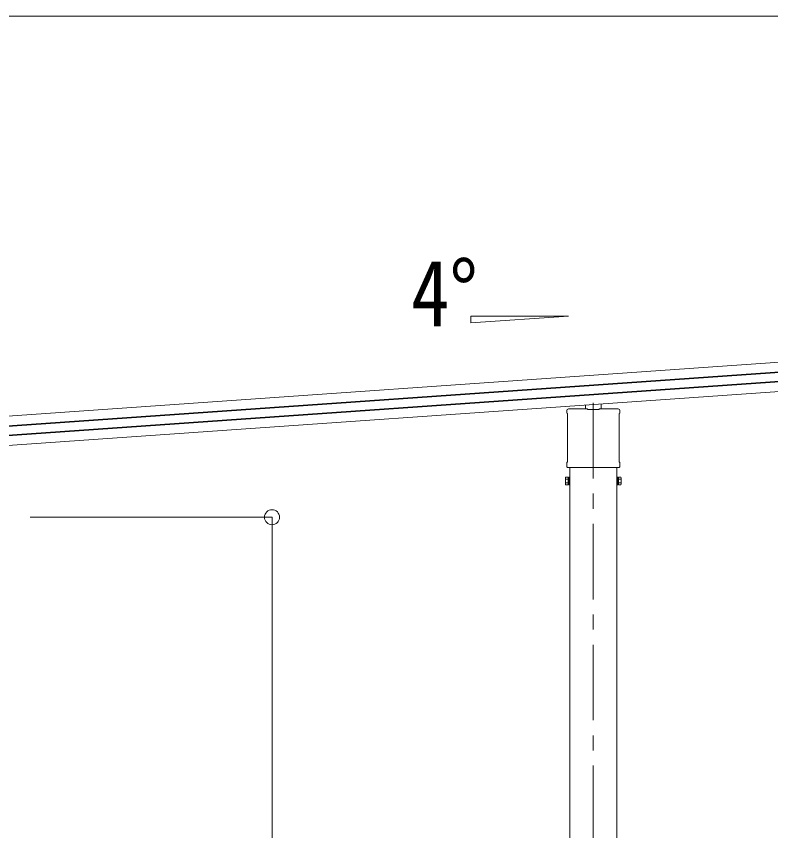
# Model space of a CAD drawing. Units: millimetres at full size, sheet at 1:40; details may follow other scales. Extents: x -11243 to 11243, y -7760 to 7760.
# Drawn here: x 1875 to 3872, y -2300 to -145 of the extents above; entities that cross this region are included whole.
import ezdxf
from ezdxf.enums import TextEntityAlignment as Align

# ---------------------------------------------------------------- set-up
doc = ezdxf.new("R2010")
doc.units = ezdxf.units.MM
doc.header["$LTSCALE"] = 40
doc.header["$PDMODE"] = 32
doc.header["$PDSIZE"] = 40
doc.linetypes.add('CHAIN1', pattern=[8, 5, -1, 1, -1])
doc.layers.add('0-3_ELV2', color=7, linetype='Continuous', lineweight=9)
doc.layers.add('0-6_OTH_LINE', color=6, linetype='Continuous', lineweight=9)
doc.styles.add('ＭＳ ゴシック', font='')
doc.styles.get('ＭＳ ゴシック').set_extended_font_data('MS Gothic')

msp = doc.modelspace()

# ---------------------------------------------------------------- linework, layer by layer
at = {"layer": '0-3_ELV2', "color": 4}
for p, q in [((773.55, -1278), (6020.25, -911.12)), ((775.36, -1303.9), (6022.06, -937.02)), ((775.46, -1305.29), (6022.16, -938.41)), ((3078.29, -938.19), (3336.29, -938.19)), ((3078.29, -956.24), (3336.29, -938.19)), ((3078.29, -938.19), (3078.29, -956.24)), ((777.08, -1328.52), (6023.78, -961.63)), ((777.18, -1329.93), (6023.88, -963.05)), ((778.99, -1355.81), (6025.69, -988.93)), ((3336.27, -1183.69), (3386.27, -1183.69)), ((3381.27, -1183.69), (3381.27, -1173.84)), ((3386.77, -1185.69), (3386.77, -1184.19)), ((3417.77, -1184.19), (3417.77, -1185.69)), ((3418.27, -1183.69), (3468.27, -1183.69)), ((3423.27, -1183.69), (3423.27, -1170.91)), ((3332.02, -1192.69), (3332.02, -1187.94)), ((3333.81, -1196.15), (3333.81, -1196.15)), ((3334.02, -1196.56), (3334.02, -1323.32)), ((3417.77, -1185.69), (3386.77, -1185.69)), ((3470.52, -1323.32), (3470.52, -1196.56)), ((3470.73, -1196.15), (3470.73, -1196.15)), ((3472.52, -1187.94), (3472.52, -1192.69)), ((3332.02, -1335.19), (3332.02, -1327.19)), ((3333.81, -1323.72), (3333.81, -1323.72)), ((3470.73, -1323.72), (3470.73, -1323.72)), ((3472.52, -1327.19), (3472.52, -1335.19)), ((3333.72, -1338.59), (3333.72, -1338.59)), ((3334.02, -1338.69), (3334.01, -1338.69)), ((3334.02, -1338.69), (3470.52, -1338.69)), ((3339.77, -1338.69), (3339.77, -4325.45)), ((3464.77, -1338.69), (3464.77, -4325.45)), ((3470.54, -1338.69), (3470.52, -1338.69)), ((3328.27, -1366.09), (3329.03, -1364.77)), ((3328.27, -1366.09), (3328.27, -1383.09)), ((3335.27, -1364.77), (3329.03, -1364.77)), ((3335.27, -1369.68), (3329.03, -1369.68)), ((3335.27, -1384.4), (3335.27, -1364.77)), ((3335.27, -1365.39), (3337.77, -1365.39)), ((3469.27, -1365.39), (3466.77, -1365.39)), ((3469.27, -1384.4), (3469.27, -1364.77)), ((3469.27, -1364.77), (3475.52, -1364.77)), ((3469.27, -1369.68), (3475.52, -1369.68)), ((3476.27, -1366.09), (3475.52, -1364.77)), ((3476.27, -1366.09), (3476.27, -1383.09)), ((3328.27, -1383.09), (3329.03, -1384.4)), ((3335.27, -1379.5), (3329.03, -1379.5)), ((3335.27, -1384.4), (3329.03, -1384.4)), ((3337.77, -1383.79), (3335.27, -1383.79)), ((3464.77, -1385.09), (3466.77, -1385.09)), ((3466.77, -1383.79), (3469.27, -1383.79)), ((3469.27, -1379.5), (3475.52, -1379.5)), ((3469.27, -1384.4), (3475.52, -1384.4)), ((3476.27, -1383.09), (3475.52, -1384.4))]:
    msp.add_line(p, q, dxfattribs=at)
at = {"layer": '0-3_ELV2', "color": 5, "linetype": 'CHAIN1'}
msp.add_line((3402.27, -1167.76), (3402.27, -4376.06), dxfattribs=at)
at = {"layer": '0-3_ELV2', "color": 6}
msp.add_line((2551.67, -1470.45), (1911.64, -1470.45), dxfattribs=at)
at = {"layer": '0-3_ELV2', "color": 4}
for points in [[(3333.84, -1338.65), (3333.78, -1338.62), (3333.72, -1338.59)], [(3334.01, -1338.69), (3333.85, -1338.66), (3333.84, -1338.65)], [(3470.71, -1338.65), (3470.56, -1338.69), (3470.54, -1338.69)], [(3470.83, -1338.59), (3470.82, -1338.59), (3470.71, -1338.65)], [(3466.77, -1385.09), (3466.77, -1364.09), (3464.77, -1364.09)]]:
    msp.add_lwpolyline(points, dxfattribs=at)
msp.add_lwpolyline([(3337.77, -1385.09), (3337.77, -1364.09), (3339.77, -1364.09), (3339.77, -1385.09)], close=True, dxfattribs=at)
for centre, radius, start, end in [((3336.27, -1187.94), 4.25, 90, 180), ((3468.27, -1187.94), 4.25, 0, 90), ((3336.27, -1192.69), 4.25, 180, 234.62358), ((3333.52, -1196.56), 0.5, 0.0463, 54.58271), ((3471.02, -1196.56), 0.5, 125.41729, 179.9537), ((3468.27, -1192.69), 4.25, 305.37642, 0), ((3336.27, -1327.19), 4.25, 125.37642, 180), ((3336.27, -1335.19), 4.25, 180, 233.11111), ((3333.52, -1323.32), 0.5, 305.4181, 359.95288), ((3471.02, -1323.32), 0.5, 180.04713, 234.58188), ((3468.27, -1327.19), 4.25, 0, 54.62358), ((3468.27, -1335.19), 4.25, 306.88889, 0), ((3332.62, -1367.23), 4.34, 145.61575, 214.38425), ((3344.52, -1374.59), 16.24, 162.41205, 197.58795), ((3460.03, -1374.59), 16.24, 342.41205, 17.58795), ((3471.93, -1367.23), 4.34, 325.61575, 34.38425), ((3332.62, -1381.95), 4.34, 145.61575, 214.38425), ((3471.93, -1381.95), 4.34, 325.61575, 34.38425)]:
    msp.add_arc(centre, radius, start, end, dxfattribs=at)
for centre, major_axis, ratio, start_param, end_param in [((3386.27, -1184.19), (0.354, 0.354), 0.999467, 5.4996506, 7.06672), ((3386.34, -1184.13), (0.481, -0.181), 0.828259, 1.9947436, 1.996569), ((3386.34, -1184.13), (-0.181, 0.481), 0.828259, 4.2866163, 4.2884417), ((3418.27, -1184.19), (0.354, -0.354), 0.999467, 2.358058, 3.9251274), ((3418.21, -1184.13), (0.181, 0.481), 0.828259, 1.9947436, 1.996569), ((3418.21, -1184.13), (0.481, 0.181), 0.828259, 1.1450236, 1.146849)]:
    msp.add_ellipse(centre, major_axis=major_axis, ratio=ratio, start_param=start_param, end_param=end_param, dxfattribs=at)
at = {"layer": '0-3_ELV2', "color": 6}
msp.add_point((2551.67, -1470.45), dxfattribs=at)
at = {"layer": '0-6_OTH_LINE'}
for p, q in [((6082.28, -144.62), (669.28, -144.62)), ((2551.67, -1470.45), (2551.67, -3825.45))]:
    msp.add_line(p, q, dxfattribs=at)

# ---------------------------------------------------------------- texts
at = {"layer": '0-3_ELV2', "style": 'ＭＳ ゴシック', "width": 0.85}
msp.add_text('4°', height=176, dxfattribs=at).set_placement((2919.58, -1017.95), align=Align.BOTTOM_LEFT)

doc.saveas('drawing.dxf')
